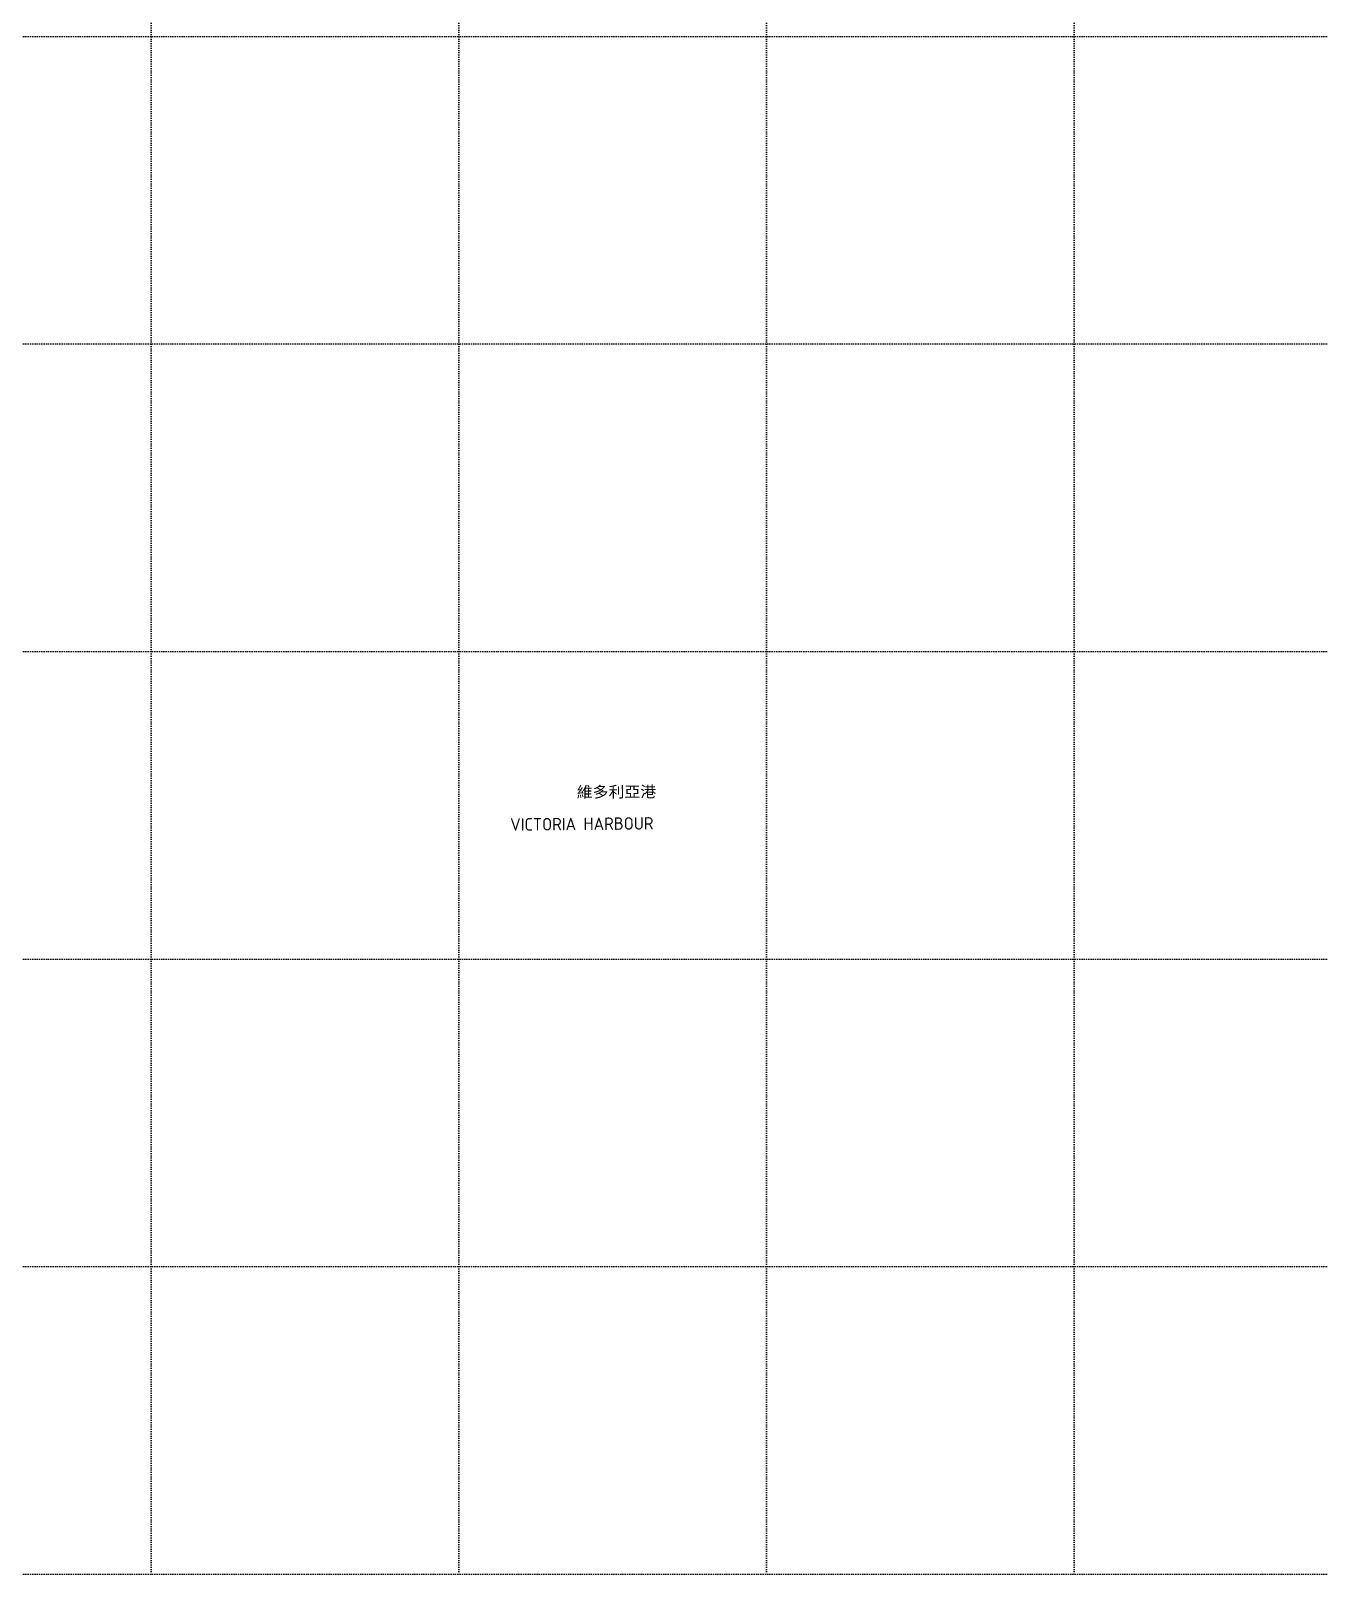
# Model space of a CAD drawing. Header units: millimetres. Extents: x 833600 to 836188, y 817400 to 818701.
# Drawn here: x 834561 to 834980, y 817400 to 817902 of the extents above; entities that cross this region are included whole.
import ezdxf

# ---------------------------------------------------------------- set-up
doc = ezdxf.new("R2010")
doc.units = ezdxf.units.MM
doc.linetypes.add('DOT', pattern=[6.35, 0, -6.35])
doc.layers.add('01-basemap', color=8, linetype='Continuous', lineweight=13)
doc.layers.add('01-Grid', color=7, linetype='DOT')
doc.styles.add('HK_ENG_11', font='HK_ENG.ttf')
doc.styles.add('SMO_Hei_W3', font='smo_hei_w3.ttf')

msp = doc.modelspace()

# ---------------------------------------------------------------- linework, layer by layer
at = {"layer": '01-Grid', "ltscale": 0.1}
for p, q in [((834600, 818701.02), (834600, 817400)), ((834700, 818701.02), (834700, 817400)), ((834800, 818701.02), (834800, 817400)), ((834900, 818701.02), (834900, 817400)), ((836188.05, 817900), (833600, 817900)), ((836188.05, 817800), (833600, 817800)), ((836188.05, 817700), (833600, 817700)), ((836188.05, 817600), (833600, 817600)), ((836188.05, 817500), (833600, 817500)), ((836188.05, 817400), (833600, 817400))]:
    msp.add_line(p, q, dxfattribs=at)

# ---------------------------------------------------------------- texts
at = {"layer": '01-basemap'}
for s, height, rotation, style, width, p in [('維多利亞港', 3.6, 0.3097, 'SMO_Hei_W3', 1.05, (834738.34, 817652.5)), ('VICTORIA HARBOUR', 4.05, 0.4815, 'HK_ENG_11', 1.1, (834716.7, 817641.72))]:
    msp.add_text(s, height=height, rotation=rotation, dxfattribs=dict(at, style=style, width=width)).set_placement(p)

doc.saveas('drawing.dxf')
